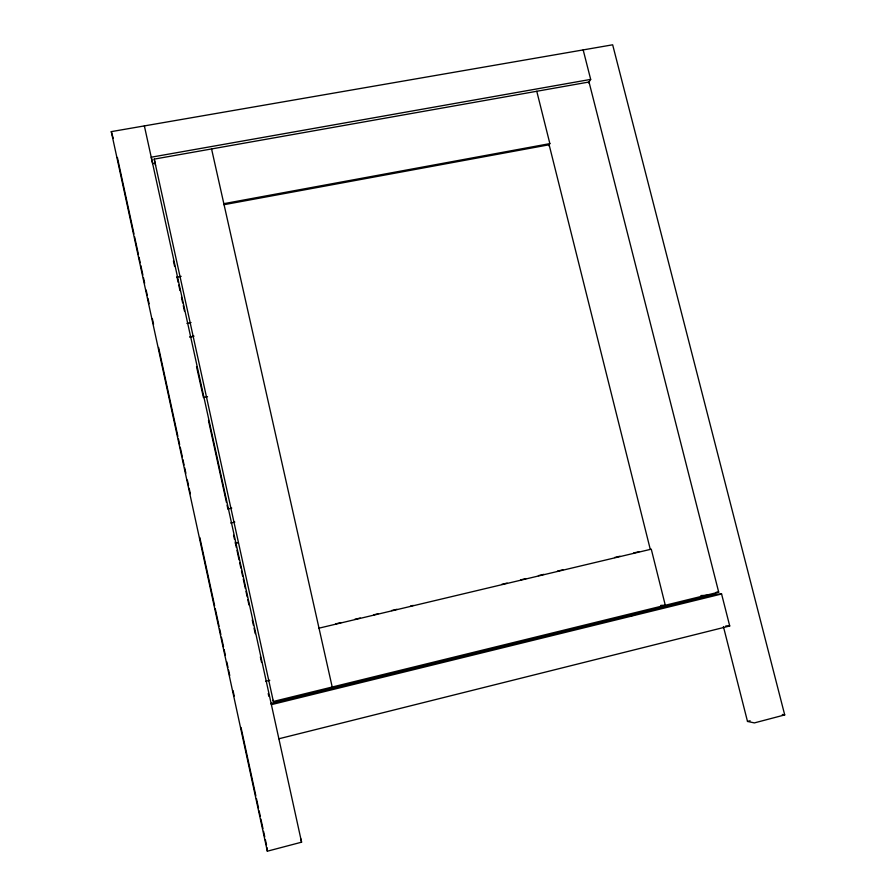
<?xml version="1.0" encoding="UTF-8"?>
<svg xmlns="http://www.w3.org/2000/svg" width="896" height="896" viewBox="0 0 896 896"><rect width="100%" height="100%" fill="white"/><g stroke="black" fill="none" stroke-linecap="round" stroke-linejoin="round"><path stroke-width="1.34" d="M548.554 145.701L549.864 143.618L536.771 91.28M588.47 82.902L590.677 79.397L583.173 49.907M723.408 626.562L747.499 721.437L750.109 720.754M747.499 721.437L754.376 722.904L784.717 714.918L612.662 44.8L111.283 131.634L267.333 851.2L301.571 842.184L300.866 838.902M278.88 738.774L729.725 625.979L721.582 593.981L715.21 594.272L271.118 703.371L271.387 704.648L721.582 593.981M273.067 700.235L273.37 701.467L718.704 592.144L589.019 82.006L154.224 159.118L155.579 165.413M630.549 615.922L634.626 614.914M265.72 681.296L269.786 680.299M335.754 623.851L341.197 622.552M354.794 619.315L360.237 618.027M373.834 614.79L377.922 613.816M391.518 610.579L396.962 609.291M410.558 606.054L413.28 605.405M501.682 584.382L507.114 583.083M520.722 579.846L526.154 578.558M538.395 575.646L543.838 574.347M557.435 571.11L562.878 569.822M614.555 557.525L619.998 556.226M633.595 552.989L639.038 551.701M318.853 628.197L651.269 549.17L665.291 605.248L660.778 605.371M235.458 543.413L238.19 542.797M230.72 523.029L234.819 522.077M227.662 509.062L231.75 508.122M207.547 396.704L203.448 397.544L196.526 366.587M189.896 336.963L194.006 336.112L189.918 337.03M186.939 323.456L191.027 322.538M177.027 277.133L181.149 276.349M223.832 203.672L549.864 143.618M223.91 204.714L549.136 144.771L650.272 549.338M590.677 79.397L151.234 157.203L152.634 163.531L155.378 163.038M716.162 592.267L718.704 592.144M700.93 595.571L714.773 594.944M725.827 625.901L729.725 625.979M782.298 714.47L784.717 714.918M111.283 131.634L113.232 138.32M233.565 535.259L234.517 539.336M211.568 148.949L332.203 687.019M173.421 260.904L174.619 266.314M154.224 159.118L273.37 701.467M144.368 125.91L301.571 842.184M176.971 276.898L178.17 282.363M178.774 285.096L179.973 290.562M181.474 297.405L182.672 302.87M183.277 305.603L184.475 311.069M208.466 420.426L226.464 502.443M227.069 505.176L227.662 507.909M235.166 542.08L236.365 547.546M236.97 550.278L239.064 559.854M239.669 562.587L240.867 568.053M241.461 570.786L242.67 576.251M243.264 578.984L245.37 588.56M245.963 591.293L247.162 596.758M247.766 599.491L248.965 604.957M252.269 619.998L253.467 625.464M254.061 628.197L255.259 633.662M260.366 656.902L261.565 662.368M117.376 157.461L133.986 234.013M134.579 236.746L138.432 254.509M139.026 257.242L140.213 262.718M140.806 265.451L142.878 275.016M143.472 277.749L144.659 283.214M146.138 290.058L147.325 295.523M147.918 298.256L149.106 303.722M152.365 318.763L153.552 324.229M158.592 347.469L177.867 436.318M178.461 439.051L179.648 444.517M180.242 447.25L182.314 456.826M182.907 459.558L184.094 465.024M184.688 467.757L185.875 473.222M187.354 480.066L188.541 485.531M189.134 488.264L190.322 493.73M199.808 537.477L214.637 605.819M215.23 608.552L219.083 626.326M219.677 629.059L220.864 634.525M221.446 637.269L223.53 646.834M224.123 649.566L225.31 655.032M226.789 661.864L227.976 667.341M228.57 670.074L229.757 675.539M233.016 690.581L234.203 696.046M241.024 727.485L255.842 795.827M256.435 798.571L258.518 808.136M259.112 810.869L260.299 816.334M260.882 819.067L262.965 828.643M263.558 831.376L264.746 836.842M265.339 839.574L266.515 845.04M268.229 693.538L268.789 696.259M267.109 847.773L267.333 851.2"/></g></svg>
